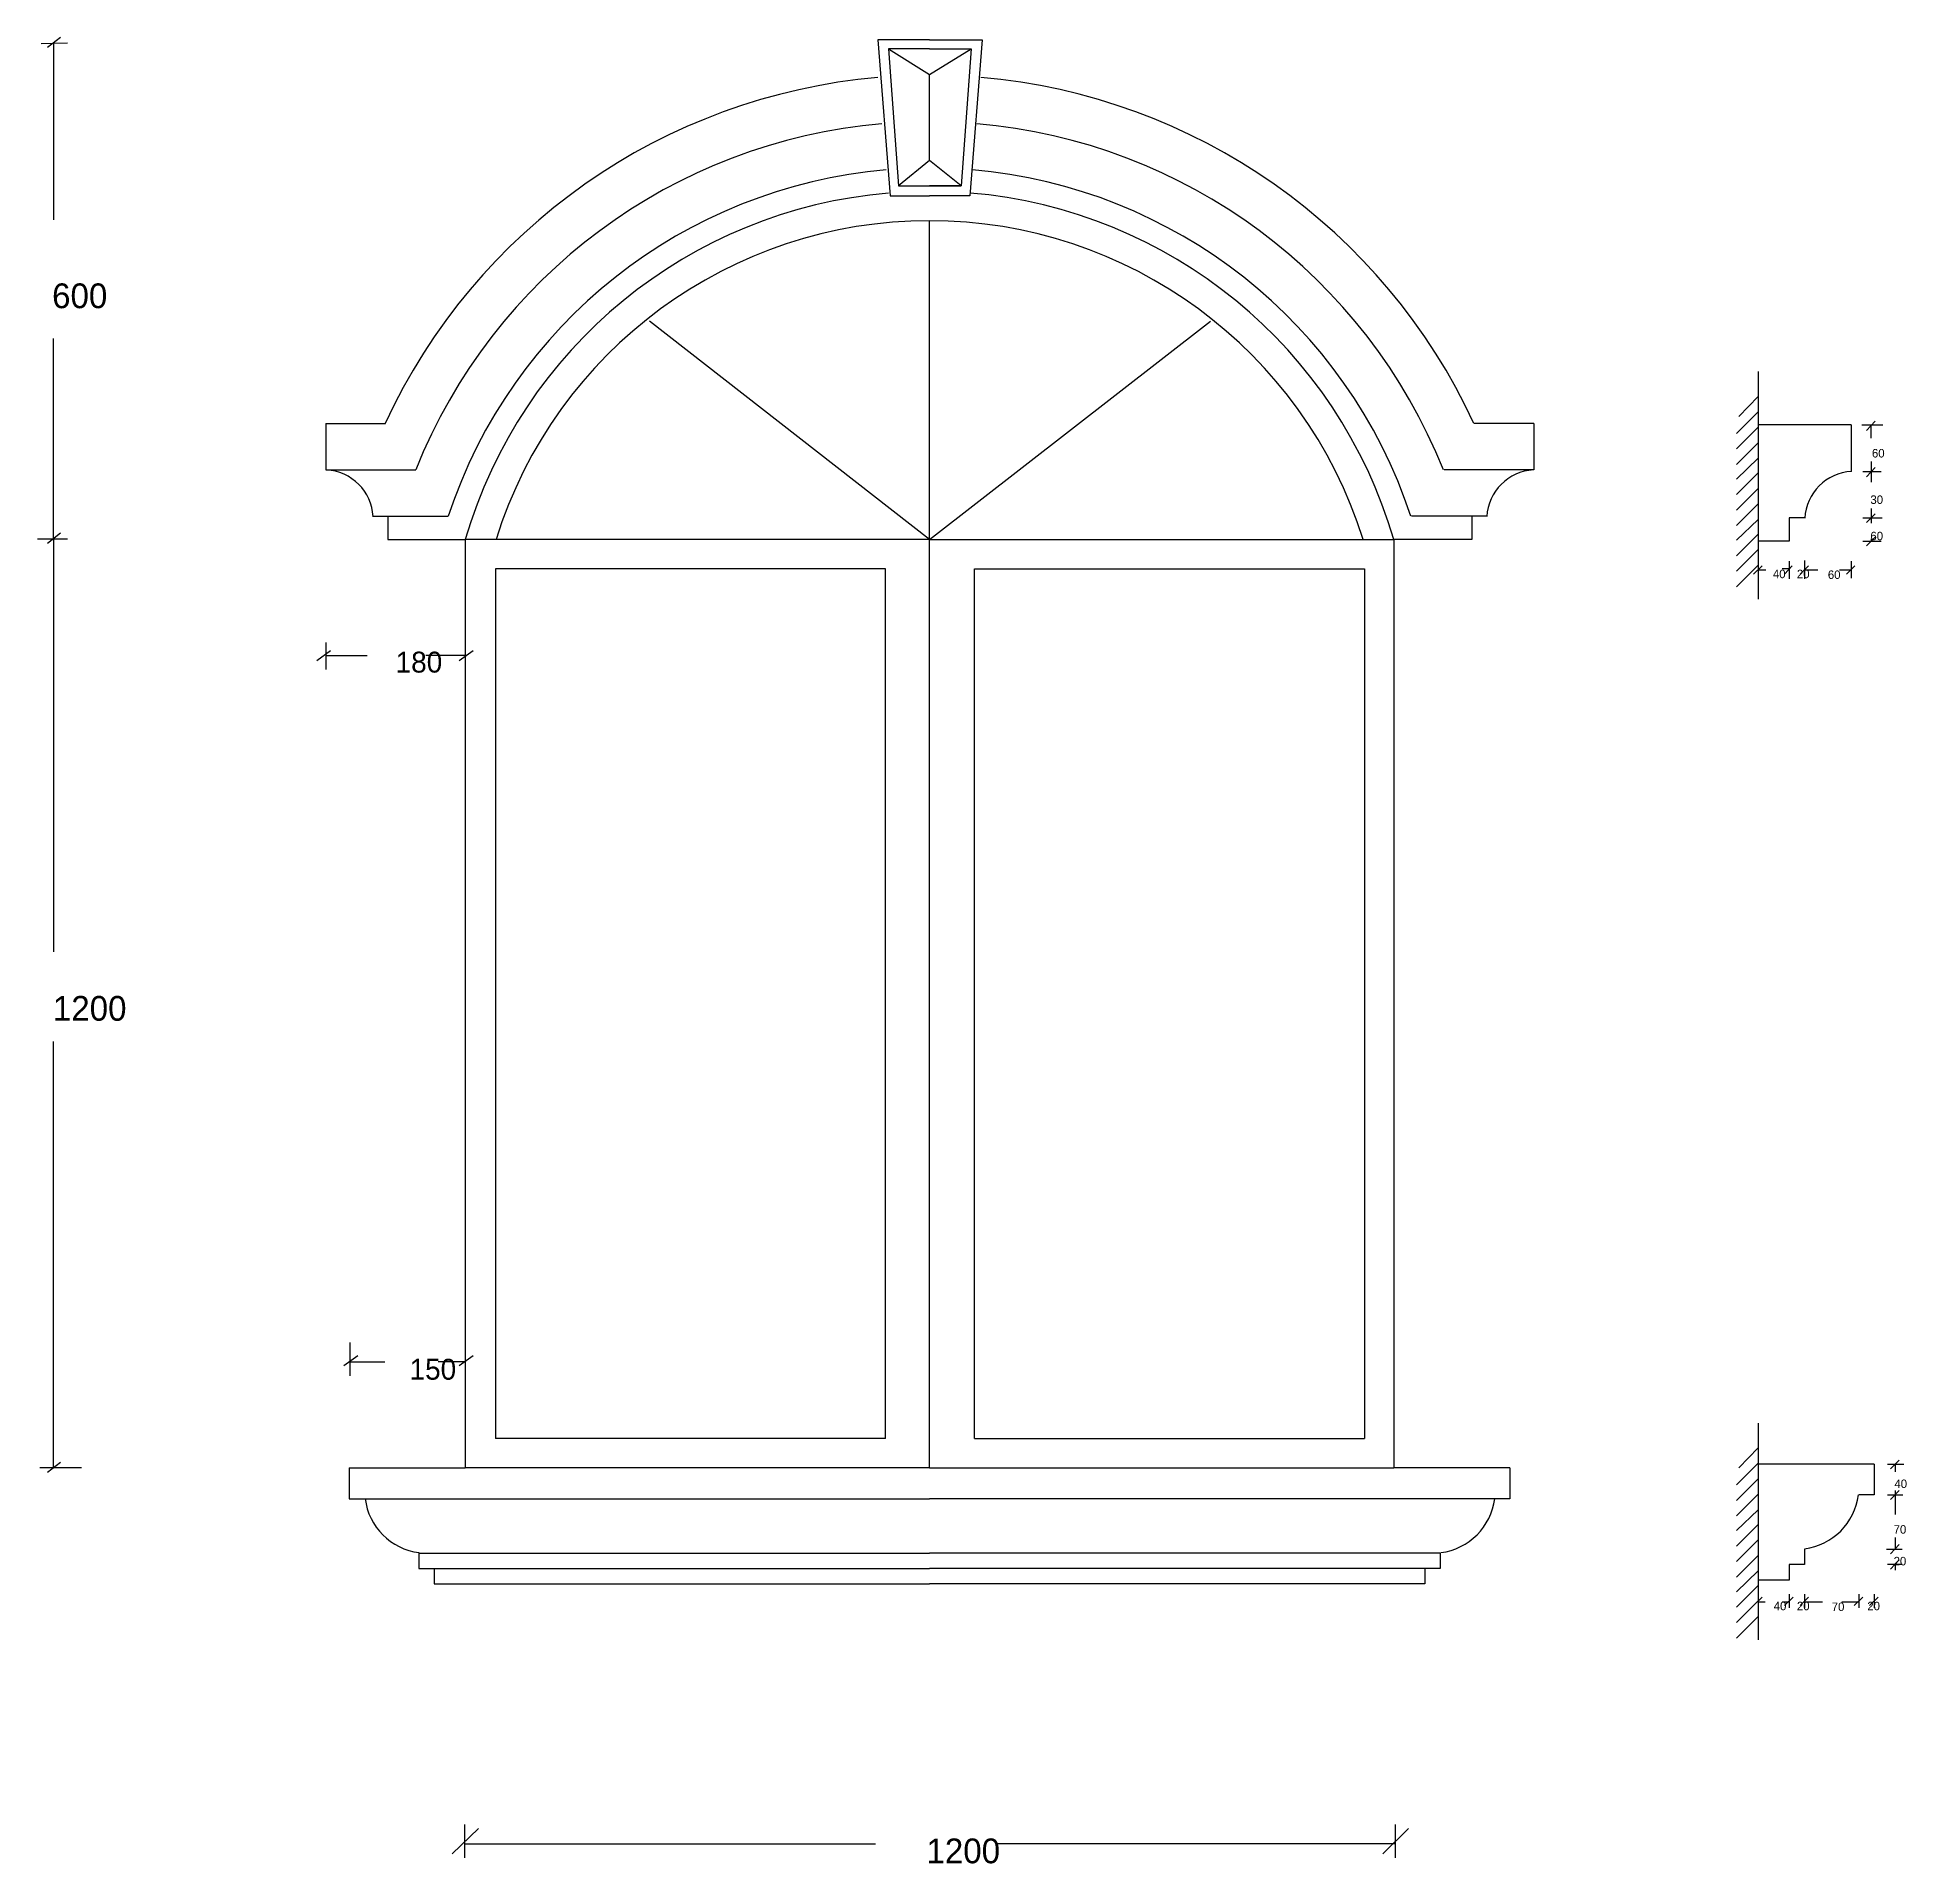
# Model space of a CAD drawing. Header units: metres. Extents: x -15.3 to 8.8, y -9.6 to 14.1.
import ezdxf

# ---------------------------------------------------------------- set-up
doc = ezdxf.new("R2010")
doc.units = ezdxf.units.M

msp = doc.modelspace()

# ---------------------------------------------------------------- linework, layer by layer
for p, q in [((-15.02, 14.05), (-15.19, 13.92)), ((-3.79, 14.02), (-4.46, 14.02)), ((-4.46, 14.02), (-4.3, 12)), ((-3.79, 14.02), (-3.11, 14.02)), ((-3.11, 14.02), (-3.27, 12)), ((-15.27, 13.97), (-14.93, 13.98)), ((-15.11, 13.98), (-15.11, 11.69)), ((-3.79, 13.9), (-4.32, 13.9)), ((-4.32, 13.9), (-4.19, 12.13)), ((-4.32, 13.9), (-3.79, 13.57)), ((-3.79, 13.9), (-3.25, 13.9)), ((-3.79, 13.57), (-3.25, 13.9)), ((-3.25, 13.9), (-3.38, 12.13)), ((-3.79, 12.46), (-3.79, 13.57)), ((-3.79, 12.46), (-4.19, 12.13)), ((-3.38, 12.13), (-3.79, 12.46)), ((-4.19, 12.13), (-3.79, 12.13)), ((-4.19, 12.13), (-3.38, 12.13)), ((-3.38, 12.13), (-3.79, 12.13)), ((-4.3, 12), (-3.79, 12)), ((-3.27, 12), (-3.79, 12)), ((-3.79, -4.44), (-3.79, 11.68)), ((-15.11, 7.57), (-15.11, 10.16)), ((-3.79, 7.56), (-7.41, 10.38)), ((-3.79, 7.56), (-0.16, 10.38)), ((6.92, 9.73), (6.92, 6.79)), ((6.92, 9.21), (6.64, 8.93)), ((6.92, 9.41), (6.67, 9.15)), ((-11.59, 9.06), (-11.59, 8.46)), ((-11.59, 9.06), (-10.82, 9.06)), ((4.02, 9.06), (3.25, 9.06)), ((4.02, 9.06), (4.02, 8.46)), ((6.92, 9.01), (6.64, 8.73)), ((8.12, 9.04), (6.92, 9.04)), ((8.12, 9.04), (8.12, 8.44)), ((8.26, 9.04), (8.53, 9.04)), ((8.43, 9.09), (8.32, 8.97)), ((8.38, 8.87), (8.38, 9.04)), ((6.92, 8.81), (6.64, 8.53)), ((-11.59, 8.46), (-10.43, 8.46)), ((4.02, 8.46), (2.86, 8.46)), ((6.92, 8.61), (6.64, 8.34)), ((8.43, 8.49), (8.32, 8.37)), ((8.38, 8.57), (8.38, 8.3)), ((6.92, 8.42), (6.64, 8.14)), ((6.92, 8.22), (6.64, 7.94)), ((8.27, 8.44), (8.51, 8.44)), ((6.92, 8.02), (6.64, 7.74)), ((-10.99, 7.86), (-10.01, 7.86)), ((-10.79, 7.86), (-10.79, 7.56)), ((3.42, 7.86), (2.44, 7.86)), ((3.22, 7.86), (3.22, 7.56)), ((6.92, 7.82), (6.64, 7.55)), ((7.52, 7.84), (7.32, 7.84)), ((7.32, 7.84), (7.32, 7.54)), ((8.27, 7.84), (8.52, 7.84)), ((8.43, 7.89), (8.32, 7.78)), ((8.38, 7.96), (8.38, 7.77)), ((-15.32, 7.57), (-14.93, 7.57)), ((-15.02, 7.64), (-15.19, 7.51)), ((-15.11, 7.57), (-15.11, 2.23)), ((-10.79, 7.56), (-9.79, 7.56)), ((-3.79, 7.56), (-9.79, 7.56)), ((-9.79, 7.56), (-9.79, -4.44)), ((-3.79, 7.56), (2.21, 7.56)), ((2.21, 7.56), (2.21, -4.44)), ((3.22, 7.56), (2.21, 7.56)), ((6.92, 7.63), (6.64, 7.35)), ((7.32, 7.54), (6.92, 7.54)), ((8.27, 7.54), (8.51, 7.54)), ((8.43, 7.59), (8.32, 7.48)), ((8.38, 7.57), (8.38, 7.54)), ((6.92, 7.43), (6.64, 7.15)), ((6.92, 7.28), (6.92, 7.06)), ((7.32, 7.28), (7.32, 7.05)), ((7.52, 7.29), (7.52, 7.05)), ((8.12, 7.28), (8.12, 7.06)), ((-9.4, 7.18), (-9.4, -4.06)), ((-4.36, 7.18), (-9.4, 7.18)), ((-4.36, -4.06), (-4.36, 7.18)), ((-3.21, 7.18), (1.83, 7.18)), ((-3.21, -4.06), (-3.21, 7.18)), ((1.83, 7.18), (1.83, -4.06)), ((6.92, 7.23), (6.64, 6.95)), ((6.97, 7.22), (6.86, 7.11)), ((6.92, 7.17), (7.02, 7.17)), ((7.32, 7.18), (7.23, 7.18)), ((7.36, 7.22), (7.26, 7.11)), ((7.57, 7.22), (7.46, 7.11)), ((7.51, 7.17), (7.69, 7.17)), ((7.97, 7.17), (8.12, 7.17)), ((8.17, 7.22), (8.06, 7.11)), ((-11.53, 6.12), (-11.71, 5.99)), ((-11.59, 6.23), (-11.59, 5.88)), ((-11.59, 6.06), (-11.06, 6.06)), ((-9.79, 6.06), (-10.3, 6.06)), ((-9.69, 6.12), (-9.87, 5.99)), ((-15.11, -4.44), (-15.11, 1.07)), ((-11.28, -2.82), (-11.28, -3.25)), ((-11.18, -2.99), (-11.36, -3.12)), ((-11.28, -3.07), (-10.83, -3.07)), ((-9.79, -3.07), (-10.14, -3.07)), ((-9.69, -2.99), (-9.87, -3.12)), ((6.92, -3.86), (6.92, -6.66)), ((-4.36, -4.06), (-9.4, -4.06)), ((-3.21, -4.06), (1.83, -4.06)), ((6.92, -4.18), (6.67, -4.44)), ((8.74, -4.34), (8.63, -4.45)), ((-14.75, -4.44), (-15.29, -4.44)), ((-15.02, -4.37), (-15.19, -4.5)), ((-11.29, -4.44), (-9.79, -4.44)), ((-11.29, -4.44), (-11.29, -4.84)), ((-3.79, -4.44), (-9.79, -4.44)), ((-3.79, -4.44), (2.21, -4.44)), ((3.71, -4.44), (2.21, -4.44)), ((3.71, -4.44), (3.71, -4.84)), ((6.92, -4.38), (6.64, -4.66)), ((6.92, -4.58), (6.64, -4.86)), ((8.42, -4.39), (6.92, -4.39)), ((8.42, -4.39), (8.42, -4.79)), ((8.59, -4.39), (8.8, -4.39)), ((8.69, -4.39), (8.69, -4.49)), ((6.92, -4.78), (6.64, -5.06)), ((8.42, -4.79), (8.22, -4.79)), ((8.59, -4.79), (8.79, -4.79)), ((8.74, -4.73), (8.63, -4.85)), ((8.69, -4.73), (8.69, -5.04)), ((-11.29, -4.84), (-3.79, -4.84)), ((3.71, -4.84), (-3.79, -4.84)), ((6.92, -4.98), (6.64, -5.25)), ((6.92, -5.17), (6.64, -5.45)), ((-10.39, -5.54), (-10.39, -5.74)), ((-10.39, -5.54), (-3.79, -5.54)), ((2.81, -5.54), (-3.79, -5.54)), ((2.81, -5.54), (2.81, -5.74)), ((6.92, -5.37), (6.64, -5.65)), ((7.52, -5.49), (7.52, -5.69)), ((8.58, -5.49), (8.78, -5.49)), ((8.74, -5.43), (8.63, -5.55)), ((8.69, -5.34), (8.69, -5.49)), ((-10.39, -5.74), (-3.79, -5.74)), ((-10.19, -5.74), (-10.19, -5.94)), ((2.81, -5.74), (-3.79, -5.74)), ((2.61, -5.74), (2.61, -5.94)), ((6.92, -5.57), (6.64, -5.85)), ((6.92, -5.77), (6.64, -6.04)), ((7.52, -5.69), (7.32, -5.69)), ((7.32, -5.69), (7.32, -5.89)), ((8.78, -5.69), (8.59, -5.69)), ((8.74, -5.63), (8.63, -5.75)), ((8.69, -5.69), (8.69, -5.76)), ((-10.19, -5.94), (-3.79, -5.94)), ((2.61, -5.94), (-3.79, -5.94)), ((6.92, -5.96), (6.64, -6.24)), ((7.32, -5.89), (6.92, -5.89)), ((6.92, -6.16), (6.64, -6.44)), ((6.97, -6.11), (6.86, -6.22)), ((6.92, -6.07), (6.92, -6.25)), ((6.92, -6.17), (7.01, -6.17)), ((7.23, -6.17), (7.32, -6.17)), ((7.37, -6.11), (7.26, -6.22)), ((7.32, -6.07), (7.32, -6.25)), ((7.57, -6.11), (7.46, -6.22)), ((7.52, -6.07), (7.52, -6.25)), ((7.52, -6.17), (7.75, -6.17)), ((8, -6.17), (8.22, -6.17)), ((8.27, -6.11), (8.16, -6.22)), ((8.22, -6.07), (8.22, -6.25)), ((8.47, -6.11), (8.36, -6.22)), ((8.42, -6.07), (8.42, -6.25)), ((6.92, -6.36), (6.64, -6.64)), ((-9.62, -9.1), (-9.96, -9.43)), ((-9.8, -9.05), (-9.8, -9.48)), ((2.4, -9.1), (2.07, -9.43)), ((2.23, -9.05), (2.23, -9.48)), ((-9.8, -9.3), (-4.49, -9.3)), ((2.23, -9.3), (-2.91, -9.3))]:
    msp.add_line(p, q)
for centre, radius, start, end in [((-3.79, 5.81), 7.75, 94.95, 155.21), ((-3.79, 5.81), 7.75, 24.79, 85.08), ((-3.79, 5.81), 7.15, 94.93, 158.25), ((-3.79, 5.81), 7.15, 21.75, 85.11), ((-3.79, 5.81), 6.55, 94.89, 161.76), ((-3.79, 5.81), 6.55, 18.24, 85.15), ((-3.79, 5.81), 6.25, 94.87, 163.74), ((-3.79, 5.81), 6.25, 16.26, 85.17), ((-3.79, 5.81), 5.87, 90, 162.64), ((-3.79, 5.81), 5.87, 17.36, 90), ((-11.62, 7.82), 0.64, 3.15, 86.85), ((4.05, 7.82), 0.64, 93.15, 176.85), ((8.16, 7.8), 0.64, 93.15, 176.85), ((7.42, -4.69), 0.8, 277.03, 352.97), ((-10.29, -4.74), 0.8, 187.03, 262.97), ((2.72, -4.74), 0.8, 277.03, 352.97)]:
    msp.add_arc(centre, radius, start, end)

# ---------------------------------------------------------------- texts
at = {"attachment_point": 1}
for s, insert, char_height in [('\\A1;600', (-15.13, 10.87), 0.32), ('\\A1;60', (8.39, 8.73), 0.11), ('\\A1;30', (8.37, 8.13), 0.11), ('\\A1;60', (8.37, 7.66), 0.11), ('\\A1;40', (7.11, 7.17), 0.11), ('\\A1;20', (7.42, 7.17), 0.11), ('\\A1;60', (7.82, 7.16), 0.11), ('\\A1;180', (-10.69, 6.11), 0.27), ('\\A1;1200', (-15.12, 1.66), 0.32), ('\\A1;150', (-10.51, -3.03), 0.27), ('\\A1;40', (8.68, -4.59), 0.11), ('\\A1;70', (8.67, -5.18), 0.11), ('\\A1;20', (8.67, -5.59), 0.11), ('\\A1;40', (7.12, -6.17), 0.11), ('\\A1;20', (7.42, -6.17), 0.11), ('\\A1;70', (7.87, -6.18), 0.11), ('\\A1;20', (8.33, -6.17), 0.11), ('\\A1;1200', (-3.83, -9.23), 0.32)]:
    msp.add_mtext(s, dxfattribs=dict(at, insert=insert, char_height=char_height))

doc.saveas('drawing.dxf')
